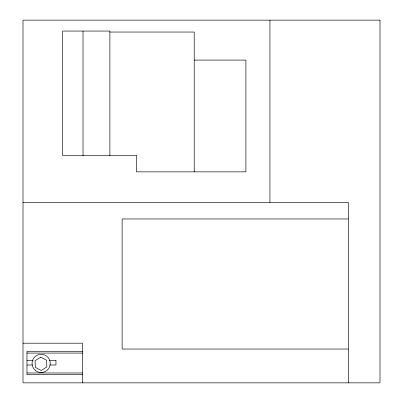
<?xml version="1.0" encoding="UTF-8"?>
<svg xmlns="http://www.w3.org/2000/svg" width="403" height="403" viewBox="0 0 403 403"><rect width="100%" height="100%" fill="white"/><g stroke="black" fill="none" stroke-linecap="round" stroke-linejoin="round"><path stroke-width="0.6" d="M109.888 32.049L194.221 32.049L194.221 171.849M194.221 60.082L245.901 60.082L245.901 171.849L136.416 171.849L136.416 155.548M136.416 155.709L62.656 155.709L62.656 31.056L109.888 31.056L109.888 155.709M23.006 202.371L348.318 202.371L348.318 382.85M348.318 218.955L122.129 218.955L122.129 349.043L348.318 349.043M23.006 343.2L82.479 343.2L82.479 382.85M82.479 351.426L26.971 351.426L26.971 374.624L82.479 374.624M26.971 353.078L82.479 353.078M26.971 360.539L33.137 360.539M49.171 360.539L55.957 360.539M26.971 365.007L32.522 365.007M49.786 365.007L55.957 365.007L55.957 360.458M26.971 372.971L82.479 372.971M269.934 20.15L269.934 202.371M83.023 31.056L83.023 155.709M40.733 357.159L35.086 360.69L35.318 367.35L41.202 370.473L46.849 366.942L46.617 360.287L40.733 357.159M379.994 20.15L23.006 20.15L23.006 382.85L379.994 382.85L379.994 20.15M35.645 370.659A9.118 9.118 0 0 0 50.209 364.539A9.118 9.118 0 0 0 37.625 354.988A9.118 9.118 0 0 0 35.645 370.659"/></g></svg>
